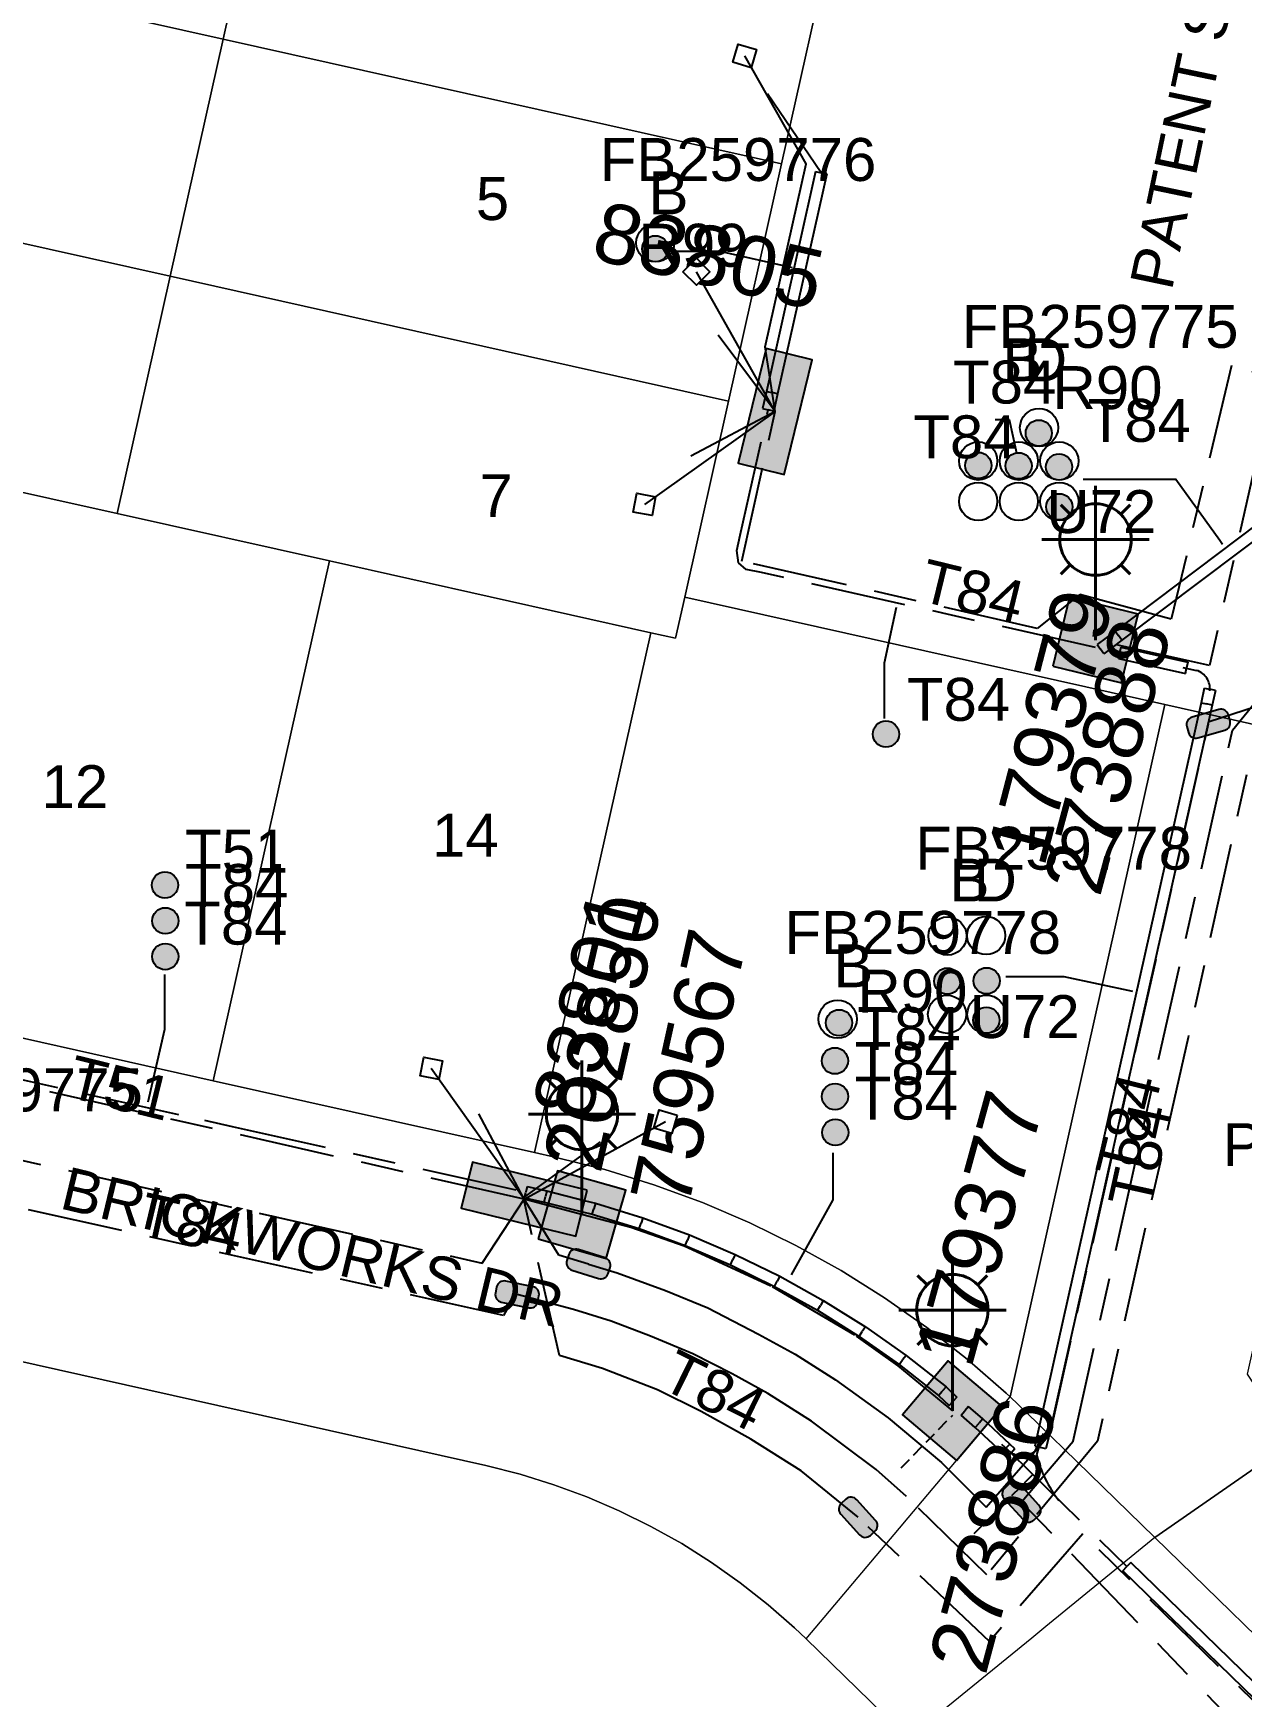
# Model space of a CAD drawing. Header units: metres. Extents: x 311347 to 316656, y 6252667 to 6255486.
# Drawn here: x 314591.6 to 314642.3, y 6254693.6 to 6254763.3 of the extents above; entities that cross this region are included whole.
import ezdxf
from ezdxf.enums import TextEntityAlignment as Align

# ---------------------------------------------------------------- set-up
doc = ezdxf.new("R2010")
doc.units = ezdxf.units.M
doc.linetypes.add('Cable Exist UG', pattern=[8.2, 4, -1.2, 1.8, -1.2])
doc.linetypes.add('DASHED', pattern=[0.75, 0.5, -0.25])
doc.layers.get('0').update_dxf_attribs({"color": 6})
for name, color, linetype, lineweight in [('Cadastre Buildings_SP_EXT', 9, 'Continuous', 5), ('Cadastre Land Parcels_SP_EXT', 9, 'Continuous', 5), ('Cadastre Roads_SP_EXT', 7, 'Continuous', 5)]:
    doc.layers.add(name, color=color, linetype=linetype, lineweight=lineweight)
for name, color, linetype in [('Duct_SP_EXT', 7, 'Continuous'), ('Equip_HV_EXT', 7, 'Continuous'), ('Equip_LV_EXT', 7, 'Continuous'), ('Equip_SP_SL_EXT', 7, 'Continuous'), ('Mains_HV_EXT', 7, 'Continuous'), ('Mains_LV_EXT', 7, 'Continuous'), ('Mains_LV_SL_EXT', 7, 'Continuous'), ('Services_SP_EXT', 7, 'Continuous'), ('SupportsUG_SP_LV_EXT', 7, 'Continuous'), ('SupportsUG_SP_LV_SL_EXT', 7, 'Continuous'), ('Trench_SP_EXT', 7, 'Continuous')]:
    doc.layers.add(name, color=color, linetype=linetype)
doc.layers.add('UNKNOWN_FEATURES', color=1, linetype='DASHED', plot=False)
doc.styles.add('COLUMN_LABEL', font='arial.ttf')
doc.styles.add('iecARIAL', font='arial.ttf', dxfattribs={"height": 2})
doc.styles.add('POLE_LABEL', font='arial.ttf')
doc.styles.get("Standard").update_dxf_attribs({"font": 'arial.ttf'})

# ---------------------------------------------------------------- blocks, each defined once
blk = doc.blocks.new('COLUMN_EXT')
blk.add_hatch(color=256).paths.add_polyline_path([(-1.485, 1.485), (-1.485, -1.485), (1.485, -1.485), (1.485, 1.485)])
blk.add_lwpolyline([(-1.485, -1.485), (1.485, -1.485), (1.485, 1.485), (-1.485, 1.485)], close=True)
for tag, height, style, flags, p in [('ASSET_NUM', 2.5, 'COLUMN_LABEL', 8, (2, 2)), ('STRUCTURE_PLANT_NUMBER', 0.2, 'POLE_LABEL', 9, (1.813, 0.031)), ('STREET_CODE', 0.2, 'COLUMN_LABEL', 9, (1.813, -0.2))]:
    blk.add_attdef(tag, text='', height=height, dxfattribs=dict(style=style, flags=flags)).set_placement(p, align=Align.MIDDLE_LEFT)
at = {"flags": 9}
for tag, p in [('OWNED_BY', (1.813, -0.6)), ('STATE', (1.813, -0.8)), ('COLUMN_TYPE', (1.813, -0.4)), ('USAGE', (1.813, -1)), ('LEGEND', (1.813, -1.2)), ('LOCATION', (1.813, -1.4)), ('STREETNAME', (1.813, -1.6)), ('SUBURB', (1.813, -1.8)), ('NOTES', (1.813, -2))]:
    blk.add_attdef(tag, text='', height=0.2, dxfattribs=at).set_placement(p, align=Align.MIDDLE_LEFT)
at = {"flags": 1}
blk.add_attdef('Z', (1.813, -2.351), '', height=0.2, dxfattribs=at)
blk = doc.blocks.new('PILLAR_EXT')
blk.add_hatch(color=256).paths.add_polyline_path([(-2.475, 0.99), (-2.475, -0.99), (2.475, -0.99), (2.475, 0.99)])
blk.add_lwpolyline([(-2.475, -0.99), (2.475, -0.99), (2.475, 0.99), (-2.475, 0.99)], close=True)
at = {"style": 'iecARIAL', "flags": 8}
blk.add_attdef('ASSET_NUM', (1.5, 3.5), '', height=2.5, dxfattribs=at)
for tag, p, flags in [('OWNED_BY', (0, -0.2), 9), ('STATE', (0, -0.4), 9), ('SUPPORT_TYPE', (0, -0.6), 9), ('USAGE', (0, -0.8), 9), ('LEGEND', (0, -1), 9), ('LOCATION', (0, -1.2), 9), ('NOTES', (0, -1.4), 9), ('STREETNAME', (0, -1.8), 9), ('SUBURB', (0, -2), 1), ('PARENT', (0, -1.6), 9)]:
    blk.add_attdef(tag, p, '', height=0.2, dxfattribs=dict(flags=flags))
blk = doc.blocks.new('DUCT_EXT')
blk.add_circle((0, 0.8), 0.8)
at = {"flags": 1}
blk.add_attdef('Z', (0, 0), '', height=0.2, dxfattribs=at)
at = {"flags": 9}
for tag, p in [('DUCT_CODE', (0, 0)), ('XSECT_TYPE', (0, -0.2)), ('STATE', (0, -0.6)), ('FB_REFERENCE', (0, -0.4)), ('NOTES', (0, -0.8))]:
    blk.add_attdef(tag, text='', height=0.2, dxfattribs=at).set_placement(p, align=Align.MIDDLE_LEFT)
blk = doc.blocks.new('SL_LANTERN_EXT')
at = {"lineweight": 40}
for p, q in [((0, 1.968), (0, 6.468)), ((-1.459, 5.676), (-1.061, 5.278)), ((1.458, 5.676), (1.06, 5.278)), ((-2.25, 4.218), (2.25, 4.218)), ((-1.459, 2.759), (-1.061, 3.157)), ((1.458, 2.759), (1.06, 3.157)), ((0, 0), (0, 2.721))]:
    blk.add_line(p, q, dxfattribs=at)
blk.add_circle((0, 4.218), 1.5, dxfattribs=at)
at = {"style": 'iecARIAL', "flags": 8}
blk.add_attdef('ASSET_NUM', (1.5, 1.5), '', height=2.5, dxfattribs=at)
for tag, p, height, flags in [('CONSTRUCTED_VOLTAGE', (0.981, -0.653), 0.2, 9), ('CONTROL_TYPE', (0.981, -0.853), 0.2, 9), ('LANTERN_PURPOSE', (0.981, -1.053), 0.2, 9), ('LANTERN_TYPE', (0.981, -1.253), 0.2, 9), ('NO_PHASES', (0.981, -1.453), 0.2, 9), ('LNUMBER', (2.181, -3.253), 2.5, 8), ('OPERATING_VOLTAGE', (0.981, -1.653), 0.2, 9), ('ORIENTATION', (0.981, -1.853), 0.2, 9), ('OWNED_BY', (0.981, -2.053), 0.2, 9), ('STATE', (0.981, -2.253), 0.2, 9), ('CEXIST', (0.981, -2.653), 0.2, 9), ('CNEW', (0.981, -2.853), 0.2, 9), ('USAGE', (0.981, -2.453), 0.2, 9), ('CNUMBER', (0.981, -3.053), 0.2, 9), ('CREMOVE', (0.981, -3.253), 0.2, 9), ('CREPLACE', (0.981, -3.453), 0.2, 9), ('LKINGHEIGHT', (0.981, -3.653), 0.2, 9), ('LBRACKET', (0.981, -3.853), 0.2, 9), ('LBRACKETVOCAB', (0.981, -4.053), 0.2, 9), ('LCATEGORY', (0.981, -4.253), 0.2, 9), ('LCHARGE1', (0.981, -4.453), 0.2, 9), ('LCHARGE1PERCENT', (0.981, -4.653), 0.2, 9), ('LCHARGE2', (0.981, -4.853), 0.2, 9), ('LCHARGE2PERCENT', (0.981, -5.053), 0.2, 9), ('LCHARGE3', (0.981, -5.253), 0.2, 9), ('LCHARGE3PERCENT', (0.981, -5.453), 0.2, 9), ('LEXIST', (0.981, -5.653), 0.2, 9), ('LLAMP', (0.981, -5.853), 0.2, 9), ('LLAMPVOCAB', (0.981, -6.053), 0.2, 9), ('LMAST', (0.981, -6.253), 0.2, 9), ('LMASTVOCAB', (0.981, -6.453), 0.2, 9), ('LNEW', (0.981, -6.653), 0.2, 9), ('LANTNUMBER', (0.981, -6.853), 0.2, 9), ('LOUTREACH', (0.981, -7.253), 0.2, 9), ('LOUTREACHVOCAB', (0.981, -7.453), 0.2, 9), ('LRATECODE', (0.981, -7.653), 0.2, 9), ('LREMOVE', (0.981, -7.853), 0.2, 9), ('LREPLACE', (0.981, -8.053), 0.2, 9), ('LTYPE', (0.981, -8.253), 0.2, 9), ('LTYPEVOCAB', (0.981, -8.453), 0.2, 9), ('STREETNAME', (0.981, -9.253), 0.2, 9), ('LEGEND', (0.981, -8.653), 0.2, 9), ('LOCATION', (0.981, -8.853), 0.2, 9), ('NOTES', (0.981, -9.053), 0.2, 9), ('SUBURB', (0.981, -9.453), 0.2, 1)]:
    blk.add_attdef(tag, p, '', height=height, dxfattribs=dict(flags=flags))
blk = doc.blocks.new('CCP_EXT')
at = {"flags": 9}
for tag, p in [('USAGE', (0, -1.2)), ('LEGEND', (0, -1.4)), ('STATE', (0, -1.8)), ('LIFE_SUPPORT', (0, -1.6)), ('NOTES', (0, -2))]:
    blk.add_attdef(tag, text='', height=0.2, dxfattribs=at).set_placement(p, align=Align.MIDDLE_LEFT)
blk.add_wipeout([(0, 0.566), (0.566, 0), (0, -0.566), (-0.566, 0)])
blk.add_lwpolyline([(-0.566, 0), (0, 0.566), (0.566, 0), (0, -0.566), (-0.566, 0)])
at = {"flags": 1}
blk.add_attdef('Z', (0, 0), '', height=0.2, dxfattribs=at)
at = {"flags": 9}
for tag, p in [('CCP_TYPE', (0, 0)), ('OPERATING_VOLTAGE', (0, -0.6)), ('ORIENTATION', (0, -0.8)), ('CONSTRUCTED_VOLTAGE', (0, -0.2)), ('NO_PHASES', (0, -0.4)), ('OWNED_BY', (0, -1))]:
    blk.add_attdef(tag, text='', height=0.2, dxfattribs=at).set_placement(p, align=Align.MIDDLE_LEFT)
blk = doc.blocks.new('HV_STJ_EXT')
h = blk.add_hatch(color=256)
edge = h.paths.add_edge_path()
edge.add_ellipse((-0.586, 0.131), major_axis=(0.226, 0.226), ratio=1, start_angle=44.99996, end_angle=135)
edge.add_line((-0.906, 0.131), (-0.906, -0.131))
edge.add_ellipse((-0.586, -0.131), major_axis=(0.226, 0.226), ratio=1, start_angle=134.99996, end_angle=225)
edge.add_line((-0.586, -0.451), (0.586, -0.451))
edge.add_ellipse((0.586, -0.131), major_axis=(-0.226, 0.226), ratio=1, start_angle=134.99996, end_angle=225)
edge.add_line((0.906, -0.131), (0.906, 0.131))
edge.add_ellipse((0.586, 0.131), major_axis=(-0.226, 0.226), ratio=1, start_angle=224.99996, end_angle=315)
edge.add_line((0.586, 0.451), (-0.586, 0.451))
blk.add_lwpolyline([(-0.906, 0.131), (-0.906, -0.131, 0.414214), (-0.586, -0.451), (0.586, -0.451, 0.414214), (0.906, -0.131), (0.906, 0.131, 0.414214), (0.586, 0.451), (-0.586, 0.451, 0.414214)], format="xyb", close=True)
for tag, flags, p in [('ORIENTATION', 9, (1.5, 0)), ('USAGE', 9, (1.5, -0.2)), ('LEGEND', 9, (1.5, -0.4)), ('NOTES', 9, (1.5, -0.6)), ('Z', 1, (1.5, -0.8))]:
    blk.add_attdef(tag, text='', height=0.2, dxfattribs=dict(flags=flags)).set_placement(p, align=Align.MIDDLE_LEFT)
blk = doc.blocks.new('LV_STJ_EXT')
h = blk.add_hatch(color=256)
edge = h.paths.add_edge_path()
edge.add_ellipse((-0.586, 0.131), major_axis=(0.226, 0.226), ratio=1, start_angle=44.99996, end_angle=135)
edge.add_line((-0.906, 0.131), (-0.906, -0.131))
edge.add_ellipse((-0.586, -0.131), major_axis=(0.226, 0.226), ratio=1, start_angle=134.99996, end_angle=225)
edge.add_line((-0.586, -0.451), (0.586, -0.451))
edge.add_ellipse((0.586, -0.131), major_axis=(-0.226, 0.226), ratio=1, start_angle=134.99996, end_angle=225)
edge.add_line((0.906, -0.131), (0.906, 0.131))
edge.add_ellipse((0.586, 0.131), major_axis=(-0.226, 0.226), ratio=1, start_angle=224.99996, end_angle=315)
edge.add_line((0.586, 0.451), (-0.586, 0.451))
blk.add_lwpolyline([(-0.906, 0.131), (-0.906, -0.131, 0.414214), (-0.586, -0.451), (0.586, -0.451, 0.414214), (0.906, -0.131), (0.906, 0.131, 0.414214), (0.586, 0.451), (-0.586, 0.451, 0.414214)], format="xyb", close=True)
at = {"flags": 1}
blk.add_attdef('Z', (0, 0), '', height=0.2, dxfattribs=at)
at = {"flags": 9}
for tag, p in [('ORIENTATION', (0, 0)), ('USAGE', (0, -0.2)), ('LEGEND', (0, -0.4)), ('NOTES', (0, -0.6))]:
    blk.add_attdef(tag, text='', height=0.2, dxfattribs=at).set_placement(p, align=Align.MIDDLE_LEFT)
blk = doc.blocks.new('CABLE_LARGE_EXT')
h = blk.add_hatch(color=256)
edge = h.paths.add_edge_path()
edge.add_arc((0, 0.55), 0.55, 0, 360)
blk.add_circle((0, 0.55), 0.55)
at = {"flags": 1}
blk.add_attdef('Z', (0, 0), '', height=0.2, dxfattribs=at)
at = {"flags": 9}
for tag, p in [('COND_CODE', (0, 0)), ('XSECT_SIZE', (0, -0.6)), ('STATE', (0, -0.4)), ('FB_REFERENCE', (0, -0.2)), ('NOTES', (0, -0.8))]:
    blk.add_attdef(tag, text='', height=0.2, dxfattribs=at).set_placement(p, align=Align.MIDDLE_LEFT)

msp = doc.modelspace()

# ---------------------------------------------------------------- linework, layer by layer
at = {"layer": 'Cadastre Land Parcels_SP_EXT', "linetype": 'Continuous'}
for points in [[(314601.827, 6254773.011), (314578.134, 6254778.3), (314575.911, 6254768.356), (314599.604, 6254763.065), (314601.827, 6254773.011)], [(314625.252, 6254767.775), (314601.827, 6254773.011), (314599.604, 6254763.065), (314623.029, 6254757.83), (314625.252, 6254767.775)], [(314597.381, 6254753.118), (314599.604, 6254763.065), (314575.911, 6254768.356), (314573.687, 6254758.41), (314597.381, 6254753.118)], [(314623.029, 6254757.83), (314599.604, 6254763.065), (314597.381, 6254753.118), (314620.806, 6254747.884), (314623.029, 6254757.83)], [(314597.381, 6254753.118), (314573.687, 6254758.41), (314571.465, 6254748.465), (314589.507, 6254744.434), (314595.158, 6254743.172), (314597.381, 6254753.118)], [(314618.969, 6254739.661), (314620.806, 6254747.884), (314597.381, 6254753.118), (314595.158, 6254743.172), (314604.065, 6254741.181), (314617.544, 6254738.171), (314618.584, 6254737.939), (314618.969, 6254739.661)], [(314595.158, 6254743.172), (314589.507, 6254744.434), (314584.646, 6254722.701), (314585.163, 6254722.548), (314586.218, 6254722.285), (314599.193, 6254719.385), (314604.065, 6254741.181), (314595.158, 6254743.172)], [(314617.544, 6254738.171), (314604.065, 6254741.181), (314599.193, 6254719.385), (314612.672, 6254716.371), (314617.544, 6254738.171)]]:
    msp.add_lwpolyline(points, close=True, dxfattribs=at)
for points in [[(314628.348, 6254691.803), (314624.052, 6254695.985), (314623.571, 6254696.441), (314622.459, 6254697.416), (314621.296, 6254698.332), (314620.089, 6254699.186), (314618.838, 6254699.975), (314617.546, 6254700.698), (314616.22, 6254701.352), (314614.86, 6254701.935), (314613.473, 6254702.448), (314612.061, 6254702.887), (314610.626, 6254703.251), (314583.327, 6254709.353)], [(314644.355, 6254704.169), (314638.686, 6254700.232), (314652.522, 6254686.759)]]:
    msp.add_lwpolyline(points, dxfattribs=at)
at = {"layer": 'Cadastre Roads_SP_EXT', "linetype": 'Continuous'}
for points in [[(314648.375, 6254733.089), (314644.15, 6254734.034), (314639.103, 6254735.161), (314632.613, 6254706.13), (314633.298, 6254705.479), (314635.94, 6254702.906), (314638.686, 6254700.232), (314644.355, 6254704.169), (314644.441, 6254704.226), (314642.564, 6254707.088), (314646.558, 6254724.953), (314648.176, 6254732.196), (314648.375, 6254733.089)], [(314652.605, 6254686.813), (314652.522, 6254686.759), (314638.686, 6254700.232), (314634.113, 6254696.503), (314633.517, 6254696.017), (314628.348, 6254691.803), (314641.993, 6254678.514), (314647.601, 6254673.05), (314643.755, 6254669.19), (314654.741, 6254658.53), (314663.219, 6254650.302), (314666.952, 6254654.206), (314677.426, 6254644.004), (314678.368, 6254652.336), (314678.372, 6254652.366), (314679.31, 6254660.668), (314667.742, 6254671.933), (314654.369, 6254684.956), (314654.439, 6254685.027), (314652.605, 6254686.813)]]:
    msp.add_lwpolyline(points, close=True, dxfattribs=at)
at = {"layer": 'Duct_SP_EXT'}
for p, q in [((314624.454, 6254757.512), (314622.393, 6254748.292)), ((314624.922, 6254757.407), (314622.862, 6254748.187)), ((314624.454, 6254757.512), (314624.688, 6254757.459)), ((314624.922, 6254757.407), (314624.688, 6254757.459)), ((314622.393, 6254748.292), (314622.231, 6254747.566)), ((314622.393, 6254748.292), (314622.627, 6254748.239)), ((314622.862, 6254748.187), (314622.627, 6254748.239)), ((314622.862, 6254748.187), (314622.699, 6254747.461)), ((314622.231, 6254747.566), (314622.465, 6254747.513)), ((314622.699, 6254747.461), (314622.465, 6254747.513)), ((314648.56, 6254746.948), (314637.011, 6254738.241)), ((314648.849, 6254746.565), (314637.3, 6254737.858)), ((314637.011, 6254738.241), (314636.257, 6254737.673)), ((314637.011, 6254738.241), (314637.156, 6254738.049)), ((314637.3, 6254737.858), (314637.156, 6254738.049)), ((314636.257, 6254737.673), (314636.402, 6254737.481)), ((314636.546, 6254737.289), (314636.402, 6254737.481)), ((314637.3, 6254737.858), (314636.546, 6254737.289)), ((314637.152, 6254737.093), (314637.204, 6254737.327)), ((314637.257, 6254737.561), (314637.204, 6254737.327)), ((314637.257, 6254737.561), (314640.064, 6254736.934)), ((314637.152, 6254737.093), (314639.96, 6254736.465)), ((314639.96, 6254736.465), (314640.012, 6254736.7)), ((314640.064, 6254736.934), (314640.012, 6254736.7)), ((314640.616, 6254735.235), (314633.748, 6254704.513)), ((314640.754, 6254735.852), (314640.616, 6254735.235)), ((314640.616, 6254735.235), (314640.85, 6254735.183)), ((314640.754, 6254735.852), (314640.988, 6254735.8)), ((314641.222, 6254735.747), (314640.988, 6254735.8)), ((314641.222, 6254735.747), (314641.084, 6254735.13)), ((314641.084, 6254735.13), (314634.216, 6254704.408)), ((314641.084, 6254735.13), (314640.85, 6254735.183)), ((314612.251, 6254714.477), (314612.303, 6254714.712)), ((314612.251, 6254714.477), (314613.07, 6254714.295)), ((314612.355, 6254714.946), (314612.303, 6254714.712)), ((314612.355, 6254714.946), (314613.181, 6254714.762)), ((314613.07, 6254714.295), (314613.125, 6254714.529)), ((314613.07, 6254714.295), (314614.628, 6254713.904)), ((314613.181, 6254714.762), (314613.125, 6254714.529)), ((314613.181, 6254714.762), (314614.745, 6254714.369)), ((314614.745, 6254714.369), (314614.686, 6254714.137)), ((314614.745, 6254714.369), (314614.686, 6254714.137)), ((314614.745, 6254714.369), (314615.219, 6254714.25)), ((314614.628, 6254713.904), (314614.686, 6254714.137)), ((314614.628, 6254713.904), (314614.686, 6254714.137)), ((314614.628, 6254713.904), (314615.09, 6254713.788)), ((314615.09, 6254713.788), (314615.155, 6254714.019)), ((314615.09, 6254713.788), (314617.057, 6254713.183)), ((314615.219, 6254714.25), (314615.155, 6254714.019)), ((314615.219, 6254714.25), (314617.21, 6254713.638)), ((314617.21, 6254713.638), (314617.134, 6254713.41)), ((314617.21, 6254713.638), (314619.166, 6254712.922)), ((314617.057, 6254713.183), (314617.134, 6254713.41)), ((314617.057, 6254713.183), (314618.989, 6254712.476)), ((314619.166, 6254712.922), (314619.077, 6254712.699)), ((314619.166, 6254712.922), (314621.083, 6254712.103)), ((314618.989, 6254712.476), (314619.077, 6254712.699)), ((314618.989, 6254712.476), (314620.883, 6254711.666)), ((314620.883, 6254711.666), (314620.983, 6254711.885)), ((314620.883, 6254711.666), (314622.732, 6254710.762)), ((314621.083, 6254712.103), (314620.983, 6254711.885)), ((314621.083, 6254712.103), (314622.954, 6254711.188)), ((314622.732, 6254710.762), (314622.843, 6254710.975)), ((314622.954, 6254711.188), (314622.843, 6254710.975)), ((314622.954, 6254711.188), (314624.775, 6254710.173)), ((314622.732, 6254710.762), (314624.531, 6254709.76)), ((314624.775, 6254710.173), (314624.653, 6254709.966)), ((314624.775, 6254710.173), (314626.541, 6254709.066)), ((314624.531, 6254709.76), (314624.653, 6254709.966)), ((314624.531, 6254709.76), (314626.275, 6254708.666)), ((314626.275, 6254708.666), (314626.408, 6254708.866)), ((314626.541, 6254709.066), (314626.408, 6254708.866)), ((314626.541, 6254709.066), (314628.245, 6254707.868)), ((314626.275, 6254708.666), (314627.959, 6254707.483)), ((314627.959, 6254707.483), (314628.102, 6254707.676)), ((314627.959, 6254707.483), (314629.61, 6254706.188)), ((314628.245, 6254707.868), (314628.102, 6254707.676)), ((314628.245, 6254707.868), (314629.924, 6254706.552)), ((314629.61, 6254706.188), (314629.767, 6254706.37)), ((314629.61, 6254706.188), (314630.053, 6254705.77)), ((314629.924, 6254706.552), (314629.767, 6254706.37)), ((314629.924, 6254706.552), (314630.382, 6254706.119)), ((314630.053, 6254705.77), (314630.218, 6254705.945)), ((314630.382, 6254706.119), (314630.218, 6254705.945)), ((314630.552, 6254705.363), (314630.71, 6254705.544)), ((314631.146, 6254704.845), (314630.552, 6254705.363)), ((314630.868, 6254705.725), (314630.71, 6254705.544)), ((314631.467, 6254705.202), (314630.868, 6254705.725)), ((314631.146, 6254704.845), (314631.307, 6254705.023)), ((314632.275, 6254703.798), (314631.146, 6254704.845)), ((314631.467, 6254705.202), (314631.307, 6254705.023)), ((314632.601, 6254704.149), (314631.467, 6254705.202)), ((314633.748, 6254704.513), (314633.646, 6254704.059)), ((314633.748, 6254704.513), (314633.982, 6254704.46)), ((314632.275, 6254703.798), (314632.438, 6254703.973)), ((314632.601, 6254704.149), (314632.438, 6254703.973)), ((314632.815, 6254703.951), (314632.601, 6254704.149)), ((314632.815, 6254703.951), (314632.651, 6254703.776)), ((314633.646, 6254704.059), (314633.88, 6254704.007)), ((314634.115, 6254703.955), (314633.88, 6254704.007)), ((314634.216, 6254704.408), (314633.982, 6254704.46)), ((314634.216, 6254704.408), (314634.115, 6254703.955)), ((314632.488, 6254703.6), (314632.275, 6254703.798)), ((314632.488, 6254703.6), (314632.651, 6254703.776)), ((314637.333, 6254698.842), (314637.5, 6254699.014)), ((314637.667, 6254699.186), (314637.5, 6254699.014)), ((314651.503, 6254685.713), (314637.667, 6254699.186)), ((314651.169, 6254685.369), (314637.333, 6254698.842))]:
    msp.add_line(p, q, dxfattribs=at)
for points in [[(314618.279, 6254754.163), (314620.442, 6254754.163), (314623.477, 6254753.487)], [(314631.981, 6254747.11), (314632.577, 6254747.11), (314632.876, 6254745.708)], [(314635.673, 6254744.616), (314639.558, 6254744.616), (314641.402, 6254742.049), (314641.523, 6254741.881)], [(314627.339, 6254734.572), (314627.339, 6254736.908), (314627.852, 6254739.247)], [(314597.151, 6254723.837), (314597.151, 6254721.53), (314596.45, 6254718.481)], [(314632.438, 6254723.754), (314634.86, 6254723.754), (314637.739, 6254723.141)], [(314625.174, 6254716.369), (314625.174, 6254714.385), (314623.434, 6254711.244)]]:
    msp.add_lwpolyline(points, dxfattribs=at)
at = {"layer": 'Mains_HV_EXT', "linetype": 'Cable Exist UG'}
for points in [[(314633.099, 6254701.738), (314635.249, 6254704.266), (314635.249, 6254704.266), (314641.935, 6254734.091), (314646.914, 6254740.219), (314646.914, 6254740.219), (314653.788, 6254770.985), (314654.82, 6254771.734), (314654.82, 6254771.734), (314657.9, 6254773.694), (314659.4, 6254774.606), (314659.4, 6254774.606), (314678.328, 6254770.169), (314680.497, 6254764.639), (314681.706, 6254763.679)], [(314672.743, 6254662.702), (314650.485, 6254683.775), (314649.346, 6254684.834), (314649.346, 6254684.834), (314633.091, 6254701.719)]]:
    msp.add_lwpolyline(points, dxfattribs=at)
at = {"layer": 'Mains_LV_EXT', "linetype": 'Cable Exist UG'}
for points in [[(314649.471, 6254747.163), (314641.895, 6254749.38), (314639.371, 6254738.743), (314635.536, 6254739.779), (314633.745, 6254738.354), (314621.356, 6254741.176), (314622.758, 6254747.447)], [(314640.963, 6254734.442), (314644.784, 6254735.701), (314646.747, 6254744.174), (314649.471, 6254747.163)], [(314611.901, 6254710.51), (314611.365, 6254709.538), (314583.75, 6254715.682), (314581.342, 6254716.431), (314579.25, 6254712.676)], [(314626.238, 6254701.081), (314623.845, 6254703.024), (314623.845, 6254703.024), (314621.736, 6254704.362), (314619.661, 6254705.521), (314617.826, 6254706.419), (314615.511, 6254707.32), (314613.71, 6254707.86), (314612.205, 6254714.471)], [(314614.93, 6254711.7), (314613.681, 6254712.066), (314612.235, 6254714.42)], [(314677.914, 6254659.234), (314674.397, 6254659.863), (314652.945, 6254680.732), (314653.082, 6254683.372), (314653.082, 6254683.372), (314635.66, 6254700.383), (314631.741, 6254695.873), (314626.238, 6254701.081)]]:
    msp.add_lwpolyline(points, dxfattribs=at)
at = {"layer": 'Mains_LV_SL_EXT', "linetype": 'Cable Exist UG'}
for points in [[(314649.471, 6254747.163), (314643.123, 6254746.268), (314640.977, 6254736.791), (314636.192, 6254737.861)], [(314612.117, 6254714.459), (314614.696, 6254713.777)], [(314614.696, 6254713.777), (314616.71, 6254713.244), (314618.939, 6254712.465), (314622.633, 6254710.757), (314626.157, 6254708.68), (314627.908, 6254707.424), (314630.19, 6254705.549)]]:
    msp.add_lwpolyline(points, dxfattribs=at)
at = {"layer": 'Trench_SP_EXT', "linetype": 'Cable Exist UG'}
for points in [[(314624.688, 6254757.459), (314622.219, 6254761.085)], [(314622.758, 6254747.447), (314619.996, 6254751.139)], [(314622.758, 6254747.447), (314618.688, 6254745.283)], [(314636.197, 6254737.552), (314622.187, 6254740.691), (314621.541, 6254740.828), (314621.219, 6254741.108), (314621.147, 6254741.614), (314621.293, 6254742.266), (314622.465, 6254747.513)], [(314612.205, 6254714.471), (314610.071, 6254718.489)], [(314612.205, 6254714.471), (314615.927, 6254717.181)], [(314632.651, 6254703.776), (314637.5, 6254699.014)]]:
    msp.add_lwpolyline(points, dxfattribs=at)
for points in [[(314639.856, 6254736.71), (314640.43, 6254736.591), (314640.43, 6254736.591, -0.357935), (314640.984, 6254735.73)], [(314632.256, 6254704.142), (314632.639, 6254703.79), (314632.639, 6254703.79, 0.279796), (314633.662, 6254703.853), (314633.662, 6254703.853), (314634.011, 6254704.59)], [(314633.923, 6254704.43), (314633.722, 6254703.699), (314633.722, 6254703.699, 0.108264), (314634.654, 6254701.785)]]:
    msp.add_lwpolyline(points, format="xyb", dxfattribs=at)
at = {"layer": 'UNKNOWN_FEATURES'}
for points in [[(314628.036, 6254703.152), (314630.202, 6254705.369)], [(314631.101, 6254700.399), (314633.709, 6254703.02)]]:
    msp.add_lwpolyline(points, dxfattribs=at)

# ---------------------------------------------------------------- block references
at = {"layer": 'Duct_SP_EXT'}
for name, p in [('DUCT_EXT', (314617.729, 6254753.718)), ('CABLE_LARGE_EXT', (314617.729, 6254753.718)), ('DUCT_EXT', (314633.824, 6254745.974)), ('CABLE_LARGE_EXT', (314633.814, 6254745.99)), ('DUCT_EXT', (314631.274, 6254744.574)), ('CABLE_LARGE_EXT', (314631.279, 6254744.634)), ('DUCT_EXT', (314632.974, 6254744.574)), ('CABLE_LARGE_EXT', (314632.965, 6254744.619)), ('DUCT_EXT', (314634.674, 6254744.574)), ('CABLE_LARGE_EXT', (314634.665, 6254744.57)), ('DUCT_EXT', (314631.274, 6254742.874)), ('DUCT_EXT', (314632.974, 6254742.874)), ('DUCT_EXT', (314634.674, 6254742.874)), ('CABLE_LARGE_EXT', (314634.674, 6254742.899)), ('CABLE_LARGE_EXT', (314627.403, 6254733.372)), ('CABLE_LARGE_EXT', (314597.167, 6254727.042)), ('CABLE_LARGE_EXT', (314597.183, 6254725.542)), ('DUCT_EXT', (314629.985, 6254724.653)), ('DUCT_EXT', (314631.606, 6254724.674)), ('CABLE_LARGE_EXT', (314597.18, 6254724.042)), ('CABLE_LARGE_EXT', (314629.976, 6254723.011)), ('CABLE_LARGE_EXT', (314631.626, 6254723.024)), ('DUCT_EXT', (314625.378, 6254721.169)), ('DUCT_EXT', (314629.965, 6254721.371)), ('DUCT_EXT', (314631.615, 6254721.374)), ('CABLE_LARGE_EXT', (314625.438, 6254721.265)), ('CABLE_LARGE_EXT', (314631.615, 6254721.374)), ('CABLE_LARGE_EXT', (314625.263, 6254719.67)), ('CABLE_LARGE_EXT', (314625.269, 6254718.17)), ('CABLE_LARGE_EXT', (314625.277, 6254716.67))]:
    msp.add_blockref(name, p, dxfattribs=at)
at = {"layer": 'Equip_HV_EXT', "rotation": 312.3702760904222}
msp.add_blockref('HV_STJ_EXT', (314633.091, 6254701.719), dxfattribs=at)
at = {"layer": 'Equip_LV_EXT'}
for p, rotation in [((314640.927, 6254734.356), 195.9453959577277), ((314614.93, 6254711.7), 342.7811444088556), ((314611.939, 6254710.426), 168.2732024667841), ((314626.238, 6254701.081), 312.1980166447541)]:
    msp.add_blockref('LV_STJ_EXT', p, dxfattribs=dict(at, rotation=rotation))
at = {"layer": 'Equip_SP_SL_EXT'}
ref = msp.add_blockref('SL_LANTERN_EXT', (314636.192, 6254737.861), dxfattribs=at)
ref.add_attrib('ASSET_NUM', '179379', dxfattribs={"layer": '0', "height": 2.5, "rotation": 75.40544, "style": 'iecARIAL'}).set_placement((314637.692, 6254739.361), align=Align.BOTTOM_RIGHT)
ref = msp.add_blockref('SL_LANTERN_EXT', (314614.657, 6254713.772), dxfattribs=at)
ref.add_attrib('ASSET_NUM', '202850', dxfattribs={"layer": '0', "height": 2.5, "rotation": 77.11227, "style": 'iecARIAL'}).set_placement((314616.157, 6254715.272), align=Align.BOTTOM_LEFT)
ref = msp.add_blockref('SL_LANTERN_EXT', (314630.19, 6254705.549), dxfattribs=at)
ref.add_attrib('ASSET_NUM', '179377', dxfattribs={"layer": '0', "height": 2.5, "rotation": 74.6167, "style": 'iecARIAL'}).set_placement((314631.69, 6254707.049), align=Align.BOTTOM_LEFT)
at = {"layer": 'SupportsUG_SP_LV_EXT'}
ref = msp.add_blockref('PILLAR_EXT', (314622.758, 6254747.447), dxfattribs=dict(at, rotation=256.2455556968713))
ref.add_attrib('ASSET_NUM', '83805', dxfattribs={"layer": '0', "height": 2.5, "rotation": 346.98416, "style": 'iecARIAL'}).set_placement((314624.258, 6254750.947), align=Align.BOTTOM_RIGHT)
ref = msp.add_blockref('PILLAR_EXT', (314612.235, 6254714.42), dxfattribs=dict(at, rotation=166.209030626992))
ref.add_attrib('ASSET_NUM', '83801', dxfattribs={"layer": '0', "height": 2.5, "rotation": 75.34621, "style": 'iecARIAL'}).set_placement((314613.735, 6254717.92), align=Align.MIDDLE_LEFT)
at = {"layer": 'SupportsUG_SP_LV_SL_EXT'}
ref = msp.add_blockref('COLUMN_EXT', (314636.192, 6254737.861), dxfattribs=dict(at, rotation=346.2817806460009))
ref.add_attrib('ASSET_NUM', '273888', dxfattribs={"layer": '0', "height": 2.5, "rotation": 74.91514, "style": 'COLUMN_LABEL'}).set_placement((314638.192, 6254738.611), align=Align.MIDDLE_RIGHT)
ref = msp.add_blockref('COLUMN_EXT', (314614.657, 6254713.772), dxfattribs=dict(at, rotation=344.0807779545712))
ref.add_attrib('ASSET_NUM', '759567', dxfattribs={"layer": '0', "height": 2.5, "rotation": 77.57957, "style": 'COLUMN_LABEL'}).set_placement((314616.657, 6254714.522), align=Align.TOP_LEFT)
ref = msp.add_blockref('COLUMN_EXT', (314630.19, 6254705.549), dxfattribs=dict(at, rotation=139.7542867676082))
ref.add_attrib('ASSET_NUM', '273886', dxfattribs={"layer": '0', "height": 2.5, "rotation": 74.92562, "style": 'COLUMN_LABEL'}).set_placement((314632.19, 6254706.299), align=Align.TOP_RIGHT)

# ---------------------------------------------------------------- texts
at = {"layer": 'Cadastre Land Parcels_SP_EXT'}
for s, p in [('5', (314610.205, 6254755.474)), ('7', (314610.358, 6254743.018)), ('12', (314591.993, 6254730.815)), ('14', (314608.368, 6254728.777))]:
    msp.add_text(s, height=1.8, dxfattribs=at).set_placement(p)
at = {"layer": 'Cadastre Roads_SP_EXT'}
for s, rotation, p in [('PATENT SQ', 78.21102, (314639.387, 6254752.474)), ('BRICKWORKS DR', 346.50719, (314592.695, 6254714.048))]:
    msp.add_text(s, height=1.8, rotation=rotation, dxfattribs=at).set_placement(p)
msp.add_text('PATENT SQ', height=1.8, dxfattribs=at).set_placement((314641.522, 6254715.805))
at = {"layer": 'Duct_SP_EXT'}
for s, p in [('FB259776', (314615.398, 6254757.113)), ('B', (314617.448, 6254755.713)), ('FB259775', (314630.587, 6254750.115)), ('B', (314632.287, 6254748.715)), ('D', (314633.187, 6254748.715)), ('T84', (314630.215, 6254747.781)), ('R90', (314634.39, 6254747.549)), ('T84', (314635.857, 6254746.174)), ('T84', (314628.549, 6254745.484)), ('U72', (314634.128, 6254742.351)), ('T84', (314628.282, 6254734.478)), ('T51', (314598.012, 6254728.108)), ('FB259778', (314628.633, 6254728.235)), ('T84', (314598.012, 6254726.672)), ('B', (314630.07, 6254726.901)), ('D', (314631.08, 6254726.901)), ('T84', (314597.976, 6254725.093)), ('FB259778', (314623.147, 6254724.704)), ('B', (314625.197, 6254723.304)), ('R90', (314626.208, 6254722.246)), ('U72', (314630.915, 6254721.174)), ('T84', (314626.208, 6254720.671)), ('T84', (314626.091, 6254719.213)), ('FB259775', (314584.639, 6254718.101)), ('T84', (314626.091, 6254717.756))]:
    msp.add_text(s, height=1.8, dxfattribs=at).set_placement(p)
at = {"layer": 'Mains_LV_EXT'}
for s, rotation, p in [('T84', 346.28178, (314628.719, 6254739.531)), ('T51', 346.28178, (314592.984, 6254718.723)), ('T84', 76.0259, (314637.92, 6254715.181)), ('T84', 77.57406, (314638.465, 6254713.954)), ('T84', 347.45669, (314595.988, 6254712.959)), ('T84', 333.77803, (314617.855, 6254706.549))]:
    msp.add_text(s, height=1.8, rotation=rotation, dxfattribs=at).set_placement(p)

# ---------------------------------------------------------------- next in the draw order: block references
at = {"layer": 'Services_SP_EXT'}
for p, rotation in [((314621.479, 6254762.358), 118.4408116814817), ((314617.275, 6254743.549), 214.2414558726037), ((314608.337, 6254719.902), 124.2051308832243), ((314618.159, 6254717.67), 208.7528213146761)]:
    msp.add_blockref('CCP_EXT', p, dxfattribs=dict(at, rotation=rotation))
msp.add_blockref('CCP_EXT', (314619.457, 6254753.309), dxfattribs=at)

# ---------------------------------------------------------------- next in the draw order: linework, layer by layer
at = {"layer": 'Cadastre Buildings_SP_EXT', "linetype": 'Continuous'}
msp.add_lwpolyline([(314618.968, 6254739.661), (314618.584, 6254737.939), (314617.544, 6254738.171), (314612.672, 6254716.371), (314613.517, 6254716.183), (314615.612, 6254715.657), (314617.676, 6254715.022), (314619.704, 6254714.28), (314621.691, 6254713.431), (314623.631, 6254712.482), (314625.519, 6254711.43), (314627.349, 6254710.283), (314629.116, 6254709.041), (314630.816, 6254707.708), (314632.444, 6254706.287), (314632.613, 6254706.13), (314639.103, 6254735.161), (314618.968, 6254739.661)], close=True, dxfattribs=at)
at = {"layer": 'Cadastre Roads_SP_EXT', "linetype": 'Continuous'}
msp.add_lwpolyline([(314656.446, 6254769.201), (314639.362, 6254773.019), (314627.04, 6254775.774), (314625.252, 6254767.775), (314623.029, 6254757.83), (314620.806, 6254747.884), (314618.969, 6254739.661), (314639.103, 6254735.161), (314644.15, 6254734.034), (314648.375, 6254733.089), (314649.795, 6254739.438), (314651.414, 6254746.679), (314653.031, 6254753.922), (314654.65, 6254761.163), (314656.446, 6254769.201)], close=True, dxfattribs=at)
msp.add_lwpolyline([(314583.327, 6254709.353), (314610.626, 6254703.251), (314612.061, 6254702.887), (314613.473, 6254702.448), (314614.86, 6254701.935), (314616.22, 6254701.352), (314617.546, 6254700.698), (314618.838, 6254699.975), (314620.089, 6254699.186), (314621.296, 6254698.332), (314622.459, 6254697.416), (314623.571, 6254696.441), (314624.052, 6254695.985), (314627.968, 6254700.628), (314628.332, 6254701.058), (314632.613, 6254706.13), (314632.444, 6254706.287), (314630.816, 6254707.708), (314629.116, 6254709.041), (314627.349, 6254710.283), (314625.519, 6254711.43), (314623.631, 6254712.482), (314621.691, 6254713.431), (314619.704, 6254714.28), (314617.676, 6254715.022), (314615.612, 6254715.657), (314613.517, 6254716.183), (314612.672, 6254716.371), (314599.193, 6254719.385), (314586.218, 6254722.285)], dxfattribs=at)
at = {"layer": 'Mains_LV_EXT', "linetype": 'Cable Exist UG'}
for points in [[(314574.043, 6254769.167), (314570.102, 6254751.528), (314568.302, 6254741.869), (314571.72, 6254729.982), (314575.08, 6254726.043), (314579.554, 6254722.729), (314579.718, 6254719.265), (314581.289, 6254718.587), (314585.12, 6254717.405), (314610.473, 6254711.739), (314612.235, 6254714.42)], [(314643.651, 6254737.293), (314640.078, 6254721.204), (314640.078, 6254721.204), (314636.275, 6254704.275), (314631.64, 6254698.668), (314628.262, 6254701.958), (314626.988, 6254703.086), (314624.281, 6254705.107), (314622.449, 6254706.266), (314620.949, 6254707.095), (314619.311, 6254707.937), (314617.524, 6254708.68), (314615.879, 6254709.299), (314614.305, 6254709.794), (314611.939, 6254710.426)], [(314614.93, 6254711.7), (314616.134, 6254711.326), (314616.134, 6254711.326), (314618.161, 6254710.59), (314619.93, 6254709.865), (314622.061, 6254708.753), (314623.592, 6254707.919), (314625.29, 6254706.84), (314627.501, 6254705.248), (314629.728, 6254703.372), (314631.605, 6254701.498), (314634.294, 6254704.576), (314634.294, 6254704.576), (314640.927, 6254734.356)], [(314612.235, 6254714.42), (314584.008, 6254720.804)]]:
    msp.add_lwpolyline(points, dxfattribs=at)
at = {"layer": 'Services_SP_EXT'}
for points in [[(314622.758, 6254747.447), (314622.339, 6254750.159), (314624.055, 6254757.834), (314621.479, 6254762.358)], [(314622.758, 6254747.447), (314619.457, 6254753.309)], [(314622.758, 6254747.447), (314617.275, 6254743.549)], [(314612.235, 6254714.42), (314608.337, 6254719.902)], [(314612.235, 6254714.42), (314618.159, 6254717.67)]]:
    msp.add_lwpolyline(points, dxfattribs=at)
at = {"layer": 'Trench_SP_EXT', "linetype": 'Cable Exist UG'}
msp.add_lwpolyline([(314584.317, 6254721.007), (314584.752, 6254720.898), (314585.827, 6254720.63), (314598.822, 6254717.726), (314599.98, 6254717.467), (314599.98, 6254717.467), (314612.301, 6254714.712)], dxfattribs=at)

# ---------------------------------------------------------------- next in the draw order: texts
at = {"layer": 'Duct_SP_EXT'}
msp.add_text('R99', height=1.8, dxfattribs=at).set_placement((314617.029, 6254753.518))

doc.saveas('drawing.dxf')
